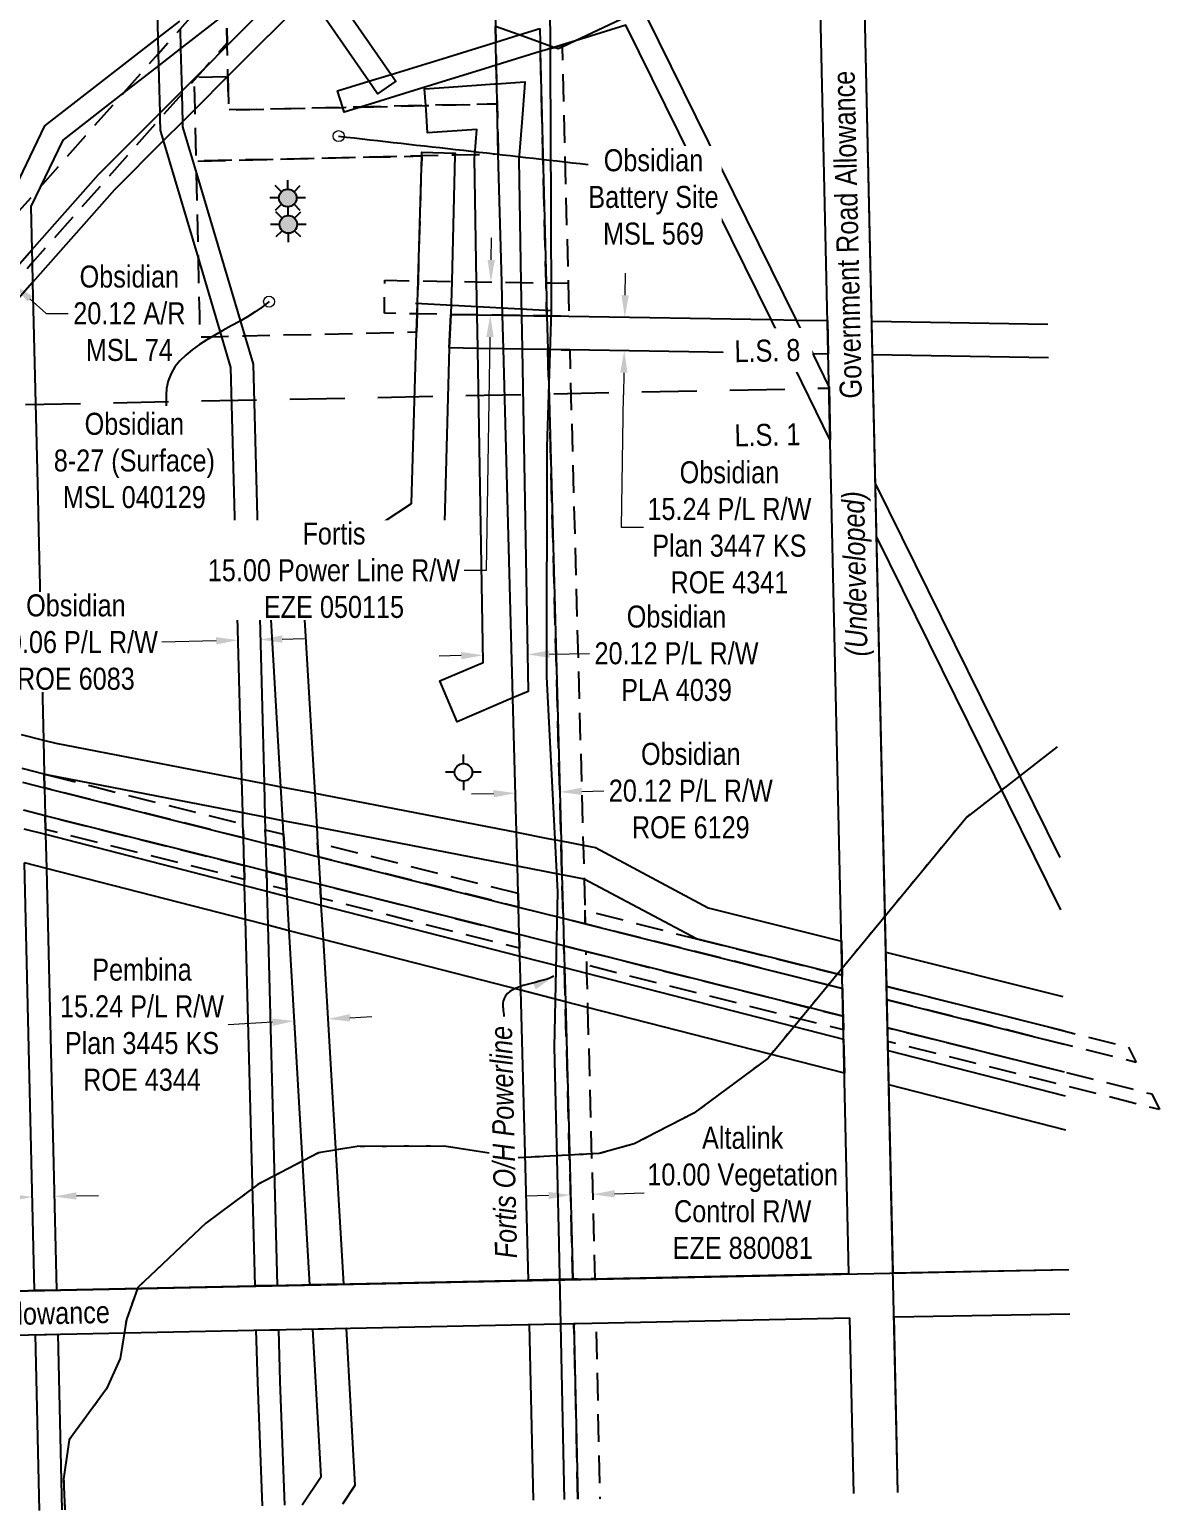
# Model space of a CAD drawing. Extents: x 605540 to 611067, y 5891573 to 5895936.
# Drawn here: x 608806 to 609319, y 5891593 to 5892265 of the extents above; entities that cross this region are included whole.
import ezdxf
from ezdxf.enums import TextEntityAlignment as Align

# ---------------------------------------------------------------- set-up
doc = ezdxf.new("R2010")
doc.units = 0
doc.header["$LTSCALE"] = 5
doc.header["$PDSIZE"] = 0.5
for name, pattern in [('foc-ACCESSROAD', [3.75, 2.5, -1.25]), ('foc-FLOWLINE', [3.75, 2.5, -1.25]), ('foc-LSD', [8, 5, -3]), ('foc-WHEELTRACKS', [2, 0.4, -1.6])]:
    doc.linetypes.add(name, pattern=pattern)
doc.layers.get('Defpoints').update_dxf_attribs({"color": 9})
for name, color, linetype in [('AS-POWER', 104, 'foc-POWER'), ('AS-TELUS', 224, 'foc-TEL'), ('C-RW', 13, 'Continuous'), ('C-WS', 13, 'foc-ACCESSROAD'), ('C-WS-S', 8, 'Continuous'), ('F-EZE', 190, 'foc-FLOWLINE'), ('F-RW', 190, 'Continuous'), ('L-ROAD-T', 7, 'Continuous'), ('L-SEC', 7, 'Continuous'), ('L-SECTION-LSD', 7, 'foc-LSD'), ('T-WATER-P3', 160, 'foc-WHEELTRACKS')]:
    doc.layers.add(name, color=color, linetype=linetype)
for name, color, linetype, lineweight in [('C-RW-T', 13, 'Continuous', 9), ('C-WS-T', 13, 'Continuous', 9), ('F-EZE-T', 190, 'Continuous', 9), ('F-RW-T', 190, 'Continuous', 9), ('T-TEXT', 48, 'Continuous', 18)]:
    doc.layers.add(name, color=color, linetype=linetype, lineweight=lineweight)
doc.styles.add('100L', font='ARIALN.TTF', dxfattribs={"height": 11})
doc.styles.add('80CG', font='ARIALN.TTF', dxfattribs={"height": 10})
doc.styles.add('80L', font='ARIALN.TTF', dxfattribs={"height": 10})
doc.styles.add('80LS', font='ARIALNI.TTF', dxfattribs={"height": 10})
doc.styles.add('foc-LtypeFont', font='ARIALN.TTF', dxfattribs={"height": 7.35})
doc.linetypes.add('foc-POWER', pattern='A,6,-1,["P",foc-LtypeFont,S=0.2,R=0,X=-0.625,Y=-0.75],-1.24,4', length=12.24)
doc.linetypes.add('foc-TEL', pattern='A,2,-1,["T",foc-LtypeFont,S=0.2,R=0,X=-0.425,Y=-0.75],-1.24,8', length=12.24)
doc.linetypes.add('foc-TEL-NOLINE', pattern='A,0,-2,["T",foc-LtypeFont,S=0.2,R=0,X=-0.425,Y=-0.75],-10.24', length=12.24)
doc.linetypes.add('foc-TOPO-flowdirection-NOLINE', pattern='A,0,[">",foc-LtypeFont,S=0.3,R=0,X=0,Y=-0.945],-20,[">",foc-LtypeFont,S=0.3,R=0,X=0,Y=-0.945],0', length=20)
doc.dimstyles.new('Compass 5 000', dxfattribs={"dimscale": 5, "dimtxt": 9, "dimasz": 2, "dimexe": 0.2, "dimexo": 0.0625, "dimgap": 0.5, "dimtad": 0, "dimtih": 1, "dimtoh": 1, "dimzin": 0, "dimdsep": 46, "dimtxsty": '80CG', "dimcen": 0.1, "dimse1": 1, "dimse2": 1, "dimclrd": 256, "dimclrt": 256, "dimaunit": 1, "dimadec": 4, "dimazin": 0, "dimtfac": 0.06, "dimtofl": 0, "dimtmove": 0, "dimatfit": 1, "dimfxl": 0.2, "dimtolj": 1, "dimtzin": 0, "dimlwd": -1, "dimarcsym": 0})

# ---------------------------------------------------------------- blocks, each defined once
blk = doc.blocks.new('GABD')
for p, q in [((0, 0.81), (0, 1.62)), ((-0.81, 0), (-1.62, 0)), ((1.62, 0), (0.81, 0)), ((0, -0.81), (0, -1.62))]:
    blk.add_line(p, q)
blk.add_circle((0, 0), 0.8)
blk = doc.blocks.new('*D42')
at = {"layer": 'C-RW-T', "transparency": 16777216}
for p, q in [((609001.66, 5891981), (608991.66, 5891980.83)), ((609041.78, 5891981.7), (609059.94, 5891982.02))]:
    blk.add_line(p, q, dxfattribs=at)
for points in [[(609001.63, 5891982.67), (609001.69, 5891979.33), (609011.66, 5891981.18)], [(609041.75, 5891983.37), (609041.81, 5891980.03), (609031.79, 5891981.53)]]:
    blk.add_solid(points, dxfattribs=at)
at = {"layer": 'Defpoints', "color": 0, "transparency": 16777216}
for p in [(609011.28, 5892002.76), (609031.41, 5892003.11), (609031.79, 5891981.53)]:
    blk.add_point(p, dxfattribs=at)
at = {"layer": 'C-RW-T', "transparency": 16777216, "insert": (609099.48, 5891982.02), "char_height": 10, "attachment_point": 5, "style": '80CG'}
blk.add_mtext('\\A1;Obsidian\\P20.12 P/L R/W\\PPLA 4039', dxfattribs=at)
blk = doc.blocks.new('*D44')
at = {"layer": 'C-RW-T', "transparency": 16777216}
for p, q in [((608890.35, 5891987.75), (608865.74, 5891987.1)), ((608920.41, 5891988.54), (608930.41, 5891988.8))]:
    blk.add_line(p, q, dxfattribs=at)
for points in [[(608890.31, 5891989.41), (608890.4, 5891986.08), (608900.35, 5891988.01)], [(608920.37, 5891990.21), (608920.45, 5891986.87), (608910.41, 5891988.28)]]:
    blk.add_solid(points, dxfattribs=at)
at = {"layer": 'Defpoints', "color": 0, "transparency": 16777216}
for p in [(608898.77, 5892048.06), (608908.83, 5892048.33), (608900.35, 5891988.01)]:
    blk.add_point(p, dxfattribs=at)
at = {"layer": 'C-RW-T', "transparency": 16777216, "insert": (608826.65, 5891987.1), "char_height": 10, "attachment_point": 5, "style": '80CG', "bg_fill": 3, "box_fill_scale": 1.1, "bg_fill_color": 256, "bg_fill_true_color": 13158600, "bg_fill_transparency": 0}
blk.add_mtext('\\A1;Obsidian\\P10.06 P/L R/W\\PROE 6083', dxfattribs=at)
blk = doc.blocks.new('*D46')
at = {"layer": 'C-RW-T', "transparency": 16777216}
for p, q in [((609016.32, 5891918.26), (609006.32, 5891917.99)), ((609056.44, 5891919.34), (609066.43, 5891919.61))]:
    blk.add_line(p, q, dxfattribs=at)
for points in [[(609016.28, 5891919.93), (609016.37, 5891916.59), (609026.32, 5891918.53)], [(609056.39, 5891921), (609056.48, 5891917.67), (609046.44, 5891919.07)]]:
    blk.add_solid(points, dxfattribs=at)
at = {"layer": 'Defpoints', "color": 0, "transparency": 16777216}
for p in [(609025.83, 5891936.74), (609045.95, 5891937.28), (609046.44, 5891919.07)]:
    blk.add_point(p, dxfattribs=at)
at = {"layer": 'C-RW-T', "transparency": 16777216, "insert": (609105.97, 5891919.61), "char_height": 10, "attachment_point": 5, "style": '80CG'}
blk.add_mtext('\\A1;Obsidian\\P20.12 P/L R/W\\PROE 6129', dxfattribs=at)
blk = doc.blocks.new('*D49')
at = {"layer": 'C-RW-T', "transparency": 16777216}
for p, q in [((608796.93, 5891734.81), (608763.69, 5891734.01)), ((608826.88, 5891735.53), (608836.87, 5891735.77))]:
    blk.add_line(p, q, dxfattribs=at)
for points in [[(608796.89, 5891736.47), (608796.98, 5891733.14), (608806.93, 5891735.05)], [(608826.84, 5891737.19), (608826.92, 5891733.86), (608816.88, 5891735.29)]]:
    blk.add_solid(points, dxfattribs=at)
at = {"layer": 'Defpoints', "color": 0, "transparency": 16777216}
for p in [(608805.14, 5891809.71), (608815.08, 5891809.95), (608816.88, 5891735.29)]:
    blk.add_point(p, dxfattribs=at)
at = {"layer": 'C-RW-T', "transparency": 16777216, "insert": (608724.6, 5891734.01), "char_height": 10, "attachment_point": 5, "style": '80CG'}
blk.add_mtext('\\A1;Obsidian\\P10.06 P/L R/W\\PPlan 5040 KS\\PROE 5911', dxfattribs=at)
blk = doc.blocks.new('*D50')
at = {"layer": 'C-RW-T', "transparency": 16777216}
for p, q in [((609076.15, 5892144.76), (609076.31, 5892154.76)), ((609075.57, 5892109.53), (609075.41, 5892099.53)), ((609074.42, 5892039.23), (609075.41, 5892099.53)), ((609084.42, 5892039.23), (609074.42, 5892039.23))]:
    blk.add_line(p, q, dxfattribs=at)
for points in [[(609074.48, 5892144.79), (609077.82, 5892144.73), (609075.99, 5892134.76)], [(609073.91, 5892109.56), (609077.24, 5892109.5), (609075.74, 5892119.53)]]:
    blk.add_solid(points, dxfattribs=at)
at = {"layer": 'Defpoints', "color": 0, "transparency": 16777216}
for p in [(609083.49, 5892134.64), (609075.74, 5892119.53), (609083.24, 5892119.4)]:
    blk.add_point(p, dxfattribs=at)
at = {"layer": 'C-RW-T', "transparency": 16777216, "insert": (609123.51, 5892039.23), "char_height": 10, "attachment_point": 5, "style": '80CG'}
blk.add_mtext('\\A1;Obsidian\\P15.24 P/L R/W\\PPlan 3447 KS\\PROE 4341', dxfattribs=at)
blk = doc.blocks.new('*D53')
at = {"layer": 'C-WS-T', "transparency": 16777216}
for p, q in [((608775.68, 5892169.74), (608768.19, 5892176.37)), ((608805.71, 5892143.13), (608813.2, 5892136.5)), ((608813.2, 5892136.5), (608823.2, 5892136.5))]:
    blk.add_line(p, q, dxfattribs=at)
for points in [[(608776.78, 5892170.98), (608774.57, 5892168.49), (608783.16, 5892163.1)], [(608806.82, 5892144.37), (608804.61, 5892141.88), (608798.23, 5892149.76)]]:
    blk.add_solid(points, dxfattribs=at)
at = {"layer": 'Defpoints', "color": 0, "transparency": 16777216}
for p in [(608831.69, 5892217.88), (608846.75, 5892204.54), (608783.16, 5892163.1)]:
    blk.add_point(p, dxfattribs=at)
at = {"layer": 'C-WS-T', "transparency": 16777216, "insert": (608850.93, 5892136.5), "char_height": 10, "attachment_point": 5, "style": '80CG'}
blk.add_mtext('\\A1;Obsidian\\P20.12 A/R\\PMSL 74', dxfattribs=at)
blk = doc.blocks.new('*D56')
at = {"layer": 'Defpoints', "color": 0, "transparency": 16777216}
for p in [(609051.33, 5891737.25), (609061.33, 5891737.52), (609061.36, 5891736.23)]:
    blk.add_point(p, dxfattribs=at)
at = {"layer": 'F-EZE-T', "transparency": 16777216}
for p, q in [((609041.37, 5891735.69), (609031.37, 5891735.42)), ((609071.36, 5891736.5), (609084.75, 5891736.86))]:
    blk.add_line(p, q, dxfattribs=at)
for points in [[(609071.31, 5891738.16), (609071.4, 5891734.83), (609061.36, 5891736.23)], [(609041.32, 5891737.36), (609041.41, 5891734.03), (609051.36, 5891735.96)]]:
    blk.add_solid(points, dxfattribs=at)
at = {"layer": 'F-EZE-T', "transparency": 16777216, "insert": (609129.55, 5891736.86), "char_height": 10, "attachment_point": 5, "style": '80CG'}
blk.add_mtext('\\A1;Altalink\\P10.00 Vegetation\\PControl R/W\\PEZE 880081', dxfattribs=at)
blk = doc.blocks.new('*D57')
at = {"layer": 'Defpoints', "color": 0, "transparency": 16777216}
for p in [(609002.53, 5892150.96), (609015.15, 5892150.76), (609002.29, 5892135.96)]:
    blk.add_point(p, dxfattribs=at)
at = {"layer": 'F-EZE-T', "transparency": 16777216}
for p, q in [((609015.31, 5892160.76), (609015.47, 5892170.76)), ((609014.74, 5892125.75), (609013.02, 5892019.74)), ((609013.02, 5892019.74), (609003.02, 5892019.74))]:
    blk.add_line(p, q, dxfattribs=at)
for points in [[(609013.64, 5892160.78), (609016.98, 5892160.73), (609015.15, 5892150.76)], [(609013.08, 5892125.78), (609016.41, 5892125.73), (609014.9, 5892135.75)]]:
    blk.add_solid(points, dxfattribs=at)
at = {"layer": 'F-EZE-T', "transparency": 16777216, "insert": (608943.88, 5892019.74), "char_height": 10, "attachment_point": 5, "style": '80CG', "bg_fill": 3, "box_fill_scale": 1.1, "bg_fill_color": 256, "bg_fill_true_color": 13158600, "bg_fill_transparency": 0}
blk.add_mtext('\\A1;Fortis\\P15.00 Power Line R/W\\PEZE 050115', dxfattribs=at)
blk = doc.blocks.new('*D61')
at = {"layer": 'Defpoints', "color": 0, "transparency": 16777216}
for p in [(608941.15, 5891815.9), (608926.45, 5891806.78), (608941.63, 5891807.67)]:
    blk.add_point(p, dxfattribs=at)
at = {"layer": 'F-RW-T', "transparency": 16777216}
for p, q in [((608915.98, 5891814.44), (608895.76, 5891813.26)), ((608951.13, 5891816.48), (608961.12, 5891817.06))]:
    blk.add_line(p, q, dxfattribs=at)
for points in [[(608915.89, 5891816.1), (608916.08, 5891812.77), (608925.97, 5891815.02)], [(608951.04, 5891818.15), (608951.23, 5891814.82), (608941.15, 5891815.9)]]:
    blk.add_solid(points, dxfattribs=at)
at = {"layer": 'F-RW-T', "transparency": 16777216, "insert": (608856.68, 5891813.26), "char_height": 10, "attachment_point": 5, "style": '80CG'}
blk.add_mtext('\\A1;Pembina\\P15.24 P/L R/W\\PPlan 3445 KS\\PROE 4344', dxfattribs=at)
blk = doc.blocks.new('GAS')
h = blk.add_hatch(color=255)
h.dxf.hatch_style = 1
edge = h.paths.add_edge_path()
edge.add_arc((0, 0), 0.9, 0, 360)
for p, q in [((0, 0.81), (0, 1.62)), ((-0.81, 0), (-1.62, 0)), ((-0.57, 0.57), (-1.14, 1.14)), ((0.57, 0.57), (1.14, 1.14)), ((1.62, 0), (0.81, 0)), ((-0.57, -0.57), (-1.14, -1.14)), ((0, -0.81), (0, -1.62)), ((1.14, -1.14), (0.57, -0.57))]:
    blk.add_line(p, q)
blk.add_circle((0, 0), 0.8)

msp = doc.modelspace()

# ---------------------------------------------------------------- linework, layer by layer
at = {"layer": 'AS-POWER', "flags": 128}
for points in [[(609048.637, 5891597.616), (609045.973, 5891720.697), (609044.102, 5891803.147), (609045.518, 5891873.676), (609040.545, 5891971.321), (609040.765, 5892075.831), (609042.722, 5892137.856), (609042.481, 5892184.259), (609042.08, 5892283.65), (609037.61, 5892383.287), (609032.667, 5892497.356), (609029.562, 5892622.406), (609024.509, 5892729.33), (609021.072, 5892825.351), (609018.269, 5892920.607), (609016.464, 5893026.632), (609013.922, 5893105.485), (608973.355, 5893100.843)], [(608980.936, 5892141.152), (609042.722, 5892137.856)]]:
    msp.add_lwpolyline(points, dxfattribs=at)
at = {"layer": 'AS-TELUS', "linetype": 'foc-TEL-NOLINE', "flags": 128}
for points in [[(609200.079, 5891600.766), (609179.901, 5892505.202)], [(608272.999, 5891681.505), (609277.733, 5891702.087)]]:
    msp.add_lwpolyline(points, dxfattribs=at)
at = {"layer": 'C-RW'}
for points in [[(608873.971, 5892265.616), (608874.203, 5892256.81), (608874.713, 5892237.458), (608874.748, 5892236.137), (608875.079, 5892223.574), (608875.138, 5892221.321), (608881.443, 5892200.048), (608903.351, 5892126.13), (608907.116, 5892113.428), (608912.134, 5891922.935), (608912.539, 5891907.585), (608912.688, 5891901.918), (608912.852, 5891895.686), (608913.185, 5891883.034), (608913.349, 5891876.804), (608913.424, 5891873.961), (608913.832, 5891858.48), (608913.832, 5891858.48), (608918.142, 5891694.842), (608908.079, 5891694.633), (608903.695, 5891861.076), (608903.287, 5891876.569), (608903.213, 5891879.351), (608903.049, 5891885.581), (608902.716, 5891898.233), (608902.552, 5891904.464), (608902.418, 5891909.542), (608902.014, 5891924.892), (608897.09, 5892111.838), (608892.924, 5892125.894), (608882.311, 5892161.698), (608866.516, 5892214.992), (608865.112, 5892219.73), (608864.97, 5892225.099), (608864.903, 5892227.627), (608864.336, 5892249.143), (608864.193, 5892254.578), (608864.008, 5892261.62), (608862.377, 5892323.544)], [(608796.83, 5892154.218), (608806.652, 5892165.331), (608836.92, 5892199.583), (608864.903, 5892227.627), (608874.713, 5892237.458), (608880.466, 5892243.224), (608881.061, 5892243.82), (608885.449, 5892248.218), (608895.379, 5892258.171), (608925.835, 5892288.695)], [(608942.609, 5892284.402), (608969.806, 5892245.059), (608971.929, 5892241.987), (608963.649, 5892236.264), (608959.718, 5892241.95), (608932.583, 5892281.206), (608895.683, 5892244.21), (608880.781, 5892229.289), (608875.079, 5892223.574), (608866.516, 5892214.992), (608844.26, 5892192.688), (608807.002, 5892150.526), (608797.185, 5892139.418)], [(608895.044, 5892273.002), (608874.203, 5892256.81), (608864.336, 5892249.143), (608848.434, 5892236.787), (608820.669, 5892215.216), (608810.378, 5892193.828), (608806.183, 5892185.108), (608806.652, 5892165.331), (608806.791, 5892159.422), (608807.002, 5892150.526), (608809.31, 5892052.939), (608809.66, 5892038.136), (608811.919, 5891942.649), (608812.27, 5891927.141), (608812.381, 5891920.927), (608812.699, 5891908.29), (608812.853, 5891902.06), (608812.908, 5891899.825), (608813.297, 5891884.228), (608813.297, 5891884.228), (608817.904, 5891692.753), (608807.841, 5891692.544), (608803.356, 5891886.807)], [(609085.512, 5892271.874), (609153.814, 5892133.47), (609161.365, 5892118.101), (609168.775, 5892102.778), (609169.307, 5892078.929), (609150.085, 5892118.309), (609142.531, 5892133.676), (609076.489, 5892267.428), (609053.64, 5892260.385), (609047.483, 5892258.47), (609043.754, 5892257.327), (609041.555, 5892256.642), (609040.83, 5892256.435), (609037.593, 5892255.438), (609022.34, 5892250.736), (609017.598, 5892249.274), (609012.253, 5892247.627), (609000.854, 5892244.112), (608980.318, 5892237.782), (608955.921, 5892230.262), (608948.485, 5892227.97), (608947.837, 5892230.079), (608945.534, 5892237.577), (608959.718, 5892241.95), (608969.806, 5892245.059), (608995.473, 5892252.971), (609017.362, 5892259.719), (609027.939, 5892262.98), (609037.36, 5892265.883)], [(609084.12, 5892274.703), (609053.64, 5892260.385), (609047.507, 5892257.503), (609045.68, 5892256.646), (609043.754, 5892257.327), (609037.501, 5892259.565), (609027.939, 5892262.98), (609017.201, 5892266.813)], [(608796.039, 5892187.252), (608812.602, 5892221.684), (608864.008, 5892261.62), (608873.875, 5892269.285)], [(609037.36, 5892265.883), (609037.501, 5892259.565), (609037.593, 5892255.438), (609040.246, 5892150.35), (609040.625, 5892135.333), (609041.035, 5892120.097), (609047.037, 5891896.816), (609047.45, 5891881.455), (609047.982, 5891861.665), (609048.319, 5891849.16), (609048.583, 5891839.321), (609049, 5891823.782), (609052.392, 5891697.645), (609032.259, 5891697.225), (609028.722, 5891828.99), (609028.305, 5891844.522), (609028.211, 5891848.037), (609028.044, 5891854.27), (609027.708, 5891866.771), (609027.541, 5891873.003), (609027.208, 5891885.377), (609026.795, 5891900.736), (609025.155, 5891961.753), (609020.889, 5892120.428), (609020.479, 5892135.661), (609020.076, 5892150.678), (609018.513, 5892208.8), (609017.996, 5892231.667), (609017.789, 5892240.846), (609017.598, 5892249.274), (609017.362, 5892259.719), (609017.201, 5892266.813)], [(609268.538, 5892116.345), (609188.556, 5892117.651), (609188.216, 5892132.896), (609268.199, 5892131.608)], [(609274.105, 5891865.535), (609190.399, 5892035.163), (609189.867, 5892058.969), (609273.577, 5891889.305)], [(609034.577, 5891597.323), (609032.733, 5891677.121), (609052.855, 5891677.541), (609054.7, 5891597.742)], [(608810.18, 5891592.656), (608808.329, 5891672.44), (608818.372, 5891672.649), (608820.225, 5891592.865)], [(608911.364, 5891594.761), (608909.23, 5891650.939), (608908.609, 5891674.53), (608918.672, 5891674.74), (608919.291, 5891651.262), (608921.429, 5891594.97)]]:
    msp.add_lwpolyline(points, dxfattribs=at)
for points in [[(609029.154, 5892223.177), (609027.862, 5892206.459), (609028.838, 5892150.536), (609029.1, 5892135.52), (609029.365, 5892120.288), (609032.078, 5891964.703), (609025.155, 5891961.753), (608999.886, 5891950.983), (608991.993, 5891969.502), (609011.715, 5891977.907), (609009.238, 5892119.937), (609009.226, 5892120.618), (609008.96, 5892135.848), (609008.698, 5892150.863), (609007.717, 5892207.059), (609007.833, 5892208.559), (609008.719, 5892220.029), (608986.426, 5892218.464), (608985.693, 5892228.917), (608985.551, 5892230.932), (608985.016, 5892238.545), (608996.073, 5892239.321), (609016.98, 5892240.789), (609017.789, 5892240.846), (609030.588, 5892241.744), (609030.384, 5892239.098), (609029.154, 5892223.177)], [(609168.095, 5892133.222), (609168.435, 5892117.98), (609161.365, 5892118.101), (609150.085, 5892118.309), (609050.95, 5892119.934), (609041.035, 5892120.097), (609029.365, 5892120.288), (609020.889, 5892120.428), (609009.226, 5892120.618), (608996.258, 5892120.831), (608997.013, 5892136.043), (609008.96, 5892135.848), (609020.479, 5892135.661), (609029.1, 5892135.52), (609034.618, 5892135.431), (609040.625, 5892135.333), (609050.638, 5892135.171), (609142.531, 5892133.676), (609153.814, 5892133.47), (609168.095, 5892133.222)]]:
    msp.add_lwpolyline(points, close=True, dxfattribs=at)
at = {"layer": 'C-WS', "flags": 128}
msp.add_lwpolyline([(608245.834, 5892876.452), (608348.016, 5892785.045), (608451.642, 5892692.346), (608460.438, 5892684.895), (608538.792, 5892618.562), (608541.902, 5892615.929), (608684.683, 5892495.041), (608722.145, 5892463.332), (608726.912, 5892459.296), (608730.293, 5892456.555), (608738.578, 5892449.838), (608742.863, 5892446.364), (608751.035, 5892439.736), (608861.801, 5892349.927), (608871.968, 5892341.684), (608893.892, 5892323.908), (608893.788, 5892328.489), (608893.283, 5892350.862), (608942.408, 5892351.973), (608939.4, 5892500.287), (608938.431, 5892548.088), (608938.15, 5892561.955), (608937.948, 5892571.87), (608937.908, 5892573.832), (608937.821, 5892578.132), (608937.669, 5892585.618), (608937.432, 5892597.309), (608936.713, 5892632.759), (608957.287, 5892611.112), (608957.317, 5892609.617), (608957.555, 5892597.927), (608957.794, 5892586.134), (608958.949, 5892529.168), (608959.432, 5892505.384), (608959.527, 5892500.703), (608962.535, 5892352.429), (608981.447, 5892352.857), (608998.316, 5892353.239), (609015.237, 5892353.622), (609016.981, 5892276.539), (609017.201, 5892266.813), (609017.361, 5892259.719), (609017.598, 5892249.274), (609017.789, 5892240.846), (609017.996, 5892231.667), (608985.551, 5892230.932), (608955.921, 5892230.262), (608947.837, 5892230.079), (608896.042, 5892228.907), (608895.688, 5892244.21), (608895.38, 5892258.172), (608895.352, 5892259.396), (608895.044, 5892273.002), (608894.761, 5892285.512), (608894.682, 5892288.998), (608894.49, 5892297.507), (608872.665, 5892315.202), (608862.377, 5892323.544), (608720.531, 5892438.554), (608714.068, 5892443.794), (608712.287, 5892445.3), (608704.222, 5892452.13), (608654.268, 5892494.415), (608438.424, 5892677.16), (608348.641, 5892757.475), (608246.461, 5892848.882)], dxfattribs=at)
for points in [[(608625.914, 5891955.25), (608615.656, 5891943.672), (608620.138, 5891943.747), (608620.215, 5891939.179), (608621.932, 5891837.025), (608515.209, 5891835.231), (608513.416, 5891941.954), (608588.356, 5891943.213), (608599.43, 5891955.713), (608603.915, 5891960.776), (608613.002, 5891971.034), (608616.607, 5891975.102), (608617.489, 5891976.099), (608627.804, 5891987.738), (608638.97, 5892000.343), (608796.263, 5892177.894), (608810.378, 5892193.828), (608848.434, 5892236.787), (608864.193, 5892254.578), (608873.971, 5892265.616), (608884.607, 5892277.624), (608894.682, 5892288.998), (608894.761, 5892285.512), (608895.044, 5892273.002), (608895.352, 5892259.396), (608885.449, 5892248.218), (608881.563, 5892243.832), (608880.48, 5892242.608), (608874.748, 5892236.137), (608864.97, 5892225.099), (608806.791, 5892159.422), (608796.971, 5892148.337), (608660.906, 5891994.746), (608649.731, 5891982.133), (608638.53, 5891969.49), (608634.997, 5891965.502), (608625.914, 5891955.25)], [(608895.683, 5892244.21), (608896.042, 5892228.907), (608947.837, 5892230.079), (608955.921, 5892230.262), (608985.551, 5892230.932), (609017.996, 5892231.667), (609018.513, 5892208.8), (609007.833, 5892208.559), (608998.842, 5892208.355), (608983.736, 5892208.013), (608881.316, 5892205.696), (608880.781, 5892229.289), (608880.48, 5892242.608), (608880.466, 5892243.224), (608880.453, 5892243.807), (608881.061, 5892243.82), (608881.563, 5892243.832), (608895.683, 5892244.21)], [(608981.608, 5892136.294), (608981.359, 5892127.896), (608903.351, 5892126.13), (608892.924, 5892125.894), (608887.102, 5892125.763), (608883.126, 5892125.673), (608882.888, 5892136.195), (608882.311, 5892161.698), (608881.443, 5892200.048), (608881.316, 5892205.696), (608983.736, 5892208.013), (608982.053, 5892151.296), (608981.608, 5892136.294)]]:
    msp.add_lwpolyline(points, close=True, dxfattribs=at)
at = {"layer": 'F-EZE', "flags": 128}
for points in [[(609050.253, 5892150.187), (609050.638, 5892135.171), (609040.625, 5892135.333), (609040.246, 5892150.35), (609037.593, 5892255.438), (609040.83, 5892256.435), (609041.555, 5892256.642), (609043.754, 5892257.327), (609047.483, 5892258.47), (609047.507, 5892257.503), (609050.253, 5892150.187)], [(609050.253, 5892150.187), (609050.638, 5892135.171), (609040.625, 5892135.333), (609034.618, 5892135.431), (609029.1, 5892135.52), (609020.479, 5892135.661), (609008.96, 5892135.848), (608997.013, 5892136.043), (608981.608, 5892136.294), (608966.773, 5892136.536), (608967.018, 5892151.541), (608982.053, 5892151.296), (608997.392, 5892151.047), (609008.698, 5892150.863), (609020.076, 5892150.678), (609028.838, 5892150.536), (609040.246, 5892150.35), (609042.879, 5892150.308), (609050.253, 5892150.187)], [(609057.892, 5891865.36), (609058.06, 5891859.128), (609047.982, 5891861.665), (609047.45, 5891881.455), (609047.037, 5891896.816), (609041.035, 5892120.097), (609050.95, 5892119.934), (609057.086, 5891894.87), (609057.514, 5891879.494), (609057.892, 5891865.36)], [(608814.237, 5891926.649), (608902.552, 5891904.464), (608902.716, 5891898.233), (608812.381, 5891920.927), (608812.27, 5891927.142), (608814.237, 5891926.649)], [(608903.05, 5891885.582), (608903.214, 5891879.351), (608812.854, 5891902.06), (608812.7, 5891908.289), (608903.05, 5891885.582)], [(608920.98, 5891899.834), (608921.336, 5891893.553), (608912.852, 5891895.686), (608912.688, 5891901.918), (608920.98, 5891899.834)], [(609027.541, 5891873.003), (609027.708, 5891866.771), (608936.8, 5891889.664), (608936.442, 5891895.947), (609027.541, 5891873.003)], [(608922.063, 5891880.804), (608922.413, 5891874.526), (608913.349, 5891876.804), (608913.185, 5891883.035), (608922.063, 5891880.804)], [(609028.044, 5891854.271), (609028.211, 5891848.037), (608937.863, 5891870.811), (608937.639, 5891877.059), (609028.044, 5891854.271)], [(609108.559, 5891852.297), (609174.739, 5891835.766), (609174.874, 5891829.734), (609058.06, 5891859.128), (609057.892, 5891865.36), (609108.559, 5891852.297)], [(609059.079, 5891821.195), (609062.395, 5891697.854), (609052.392, 5891697.645), (609049, 5891823.782), (609048.583, 5891839.321), (609048.319, 5891849.16), (609058.396, 5891846.619), (609058.563, 5891840.387), (609058.662, 5891836.736), (609059.079, 5891821.195)], [(609175.154, 5891817.183), (609175.293, 5891810.959), (609058.564, 5891840.387), (609058.396, 5891846.62), (609175.154, 5891817.183)], [(609304.877, 5891803.162), (609308.303, 5891796.216), (609195.102, 5891824.626), (609194.967, 5891830.668), (609304.877, 5891803.162)], [(609315.34, 5891781.848), (609318.831, 5891774.782), (609195.524, 5891805.747), (609195.385, 5891811.972), (609315.34, 5891781.848)]]:
    msp.add_lwpolyline(points, close=True, dxfattribs=at)
msp.add_lwpolyline([(609054.7, 5891597.742), (609052.855, 5891677.541), (609062.86, 5891677.75), (609064.704, 5891597.95)], dxfattribs=at)
at = {"layer": 'F-RW'}
msp.add_lwpolyline([(608939.048, 5891852.016), (608948.161, 5891695.469), (608932.966, 5891695.152), (608923.573, 5891855.984), (608922.576, 5891871.606), (608922.413, 5891874.526), (608922.062, 5891880.803), (608921.336, 5891893.551), (608920.98, 5891899.834), (608920.629, 5891906.02), (608919.75, 5891921.462), (608914.725, 5892007.648), (608979.052, 5892050.156), (608981.359, 5892127.896), (608981.608, 5892136.294), (608982.053, 5892151.296), (608983.736, 5892208.013), (608983.789, 5892209.789), (608998.866, 5892209.32), (608998.842, 5892208.355), (608997.392, 5892151.047), (608997.013, 5892136.043), (608996.258, 5892120.831), (608994.022, 5892041.83), (608930.404, 5891999.78), (608935.157, 5891918.482), (608936.037, 5891903.041), (608936.442, 5891895.947), (608936.8, 5891889.662), (608937.639, 5891877.059), (608937.862, 5891870.811), (608937.974, 5891867.692), (608939.048, 5891852.016)], close=True, dxfattribs=at)
for points in [[(608801.834, 5891945.2), (608811.919, 5891942.649), (608817.503, 5891941.238), (608902.014, 5891924.892), (608912.134, 5891922.935), (608919.75, 5891921.462), (608935.157, 5891918.482), (609026.795, 5891900.736), (609041.001, 5891897.985), (609047.037, 5891896.816), (609051.062, 5891896.037), (609057.086, 5891894.87), (609062.644, 5891893.794), (609113.936, 5891866.408), (609174.392, 5891851.31), (609174.739, 5891835.766), (609108.559, 5891852.297), (609057.514, 5891879.494), (609051.475, 5891880.675), (609047.45, 5891881.455), (609027.208, 5891885.377), (608936.037, 5891903.041), (608920.629, 5891906.02), (608912.539, 5891907.585), (608902.418, 5891909.542), (608814.237, 5891926.648), (608812.27, 5891927.141), (608802.186, 5891929.702)], [(608802.327, 5891923.484), (608812.381, 5891920.927), (608902.716, 5891898.233), (608912.852, 5891895.686), (608921.336, 5891893.553), (608936.8, 5891889.664), (609027.708, 5891866.771), (609047.982, 5891861.665), (609058.06, 5891859.128), (609174.874, 5891829.734), (609175.107, 5891819.297), (609175.154, 5891817.183), (609058.396, 5891846.62), (609048.319, 5891849.16), (609028.044, 5891854.271), (608937.639, 5891877.059), (608922.063, 5891880.804), (608913.185, 5891883.035), (608903.05, 5891885.582), (608812.7, 5891908.289), (608802.773, 5891910.786)], [(608802.981, 5891902.377), (608812.908, 5891899.825), (608903.287, 5891876.569), (608913.424, 5891873.961), (608922.576, 5891871.606), (608937.974, 5891867.692), (609028.305, 5891844.523), (609048.583, 5891839.322), (609058.662, 5891836.737), (609175.386, 5891806.799), (609175.733, 5891791.244), (609059.079, 5891821.194), (609049, 5891823.782), (609028.722, 5891828.99), (608939.048, 5891852.016), (608923.573, 5891855.984), (608913.832, 5891858.48), (608903.695, 5891861.076), (608813.297, 5891884.228), (608803.356, 5891886.807)], [(609275.325, 5891810.556), (609194.967, 5891830.668), (609194.62, 5891846.216), (609274.98, 5891826.103)], [(609275.742, 5891791.792), (609195.385, 5891811.972), (609195.102, 5891824.627), (609275.461, 5891804.458)], [(609276.327, 5891765.424), (609195.964, 5891786.058), (609195.616, 5891801.62), (609275.981, 5891781.006)], [(608929.375, 5891595.135), (608938.031, 5891608.126), (608934.23, 5891675.065), (608949.443, 5891675.383), (608953.324, 5891603.957), (608947.727, 5891595.517)]]:
    msp.add_lwpolyline(points, dxfattribs=at)
at = {"layer": 'L-SEC'}
for p, q in [((609197.875, 5891700.634), (609179.901, 5892505.202)), ((609177.766, 5891700.268), (609159.793, 5892504.837)), ((608373.016, 5891683.507), (609177.766, 5891700.268)), ((609197.875, 5891700.634), (609277.733, 5891702.087)), ((608373.473, 5891663.401), (609178.215, 5891680.161)), ((609179.971, 5891600.347), (609178.215, 5891680.161)), ((609200.079, 5891600.766), (609198.322, 5891680.603)), ((609198.324, 5891680.527), (609278.179, 5891681.98))]:
    msp.add_line(p, q, dxfattribs=at)
at = {"layer": 'L-SECTION-LSD'}
msp.add_line((608363.88, 5892086.048), (609168.779, 5892102.552), dxfattribs=at)
at = {"layer": 'T-WATER-P3', "flags": 128}
msp.add_lwpolyline([(609272.462, 5891939.569), (609231.334, 5891907.683), (609141.053, 5891798.164), (609107.423, 5891773.146), (609080.249, 5891759.216), (609064.424, 5891754.794), (609027.969, 5891752.869), (608993.943, 5891758.164), (608954.433, 5891757.966), (608936.862, 5891755.058), (608909.279, 5891740.765), (608885.669, 5891723.098), (608854.72, 5891693.856), (608849.567, 5891679.409), (608846.723, 5891661.678), (608840.607, 5891647.929), (608823.618, 5891624.679), (608821.075, 5891606.776), (608821.64, 5891592.895)], dxfattribs=at)
at = {"layer": 'T-WATER-P3', "linetype": 'foc-TOPO-flowdirection-NOLINE', "flags": 128}
msp.add_lwpolyline([(609272.462, 5891939.569), (609231.334, 5891907.683), (609141.053, 5891798.164), (609107.423, 5891773.146), (609080.249, 5891759.216), (609064.424, 5891754.794), (609027.969, 5891752.869), (608993.943, 5891758.164), (608954.433, 5891757.966), (608936.862, 5891755.058), (608909.279, 5891740.765), (608885.669, 5891723.098), (608854.72, 5891693.856), (608849.567, 5891679.409), (608846.723, 5891661.678), (608840.607, 5891647.929), (608823.618, 5891624.679), (608821.075, 5891606.776), (608821.64, 5891592.895)], dxfattribs=at)

# ---------------------------------------------------------------- block references
at = {"layer": 'C-WS-S', "xscale": 4.997965, "yscale": 4.997965, "zscale": 4.997965}
msp.add_blockref('GAS', (608922.877, 5892188.925), dxfattribs=at)
at = {"layer": 'Defpoints', "xscale": 4.997965, "yscale": 4.997965, "zscale": 4.997965}
msp.add_blockref('GABD', (609002.691, 5891927.983), dxfattribs=at)

# ---------------------------------------------------------------- texts
at = {"layer": 'L-ROAD-T', "style": '80L'}
for height, rotation, p in [(9.99593, 91.279728, (609177.02, 5892172.246)), (10, 1.193123, (608767.579, 5891681.269))]:
    msp.add_text('Government Road Allowance', height=height, rotation=rotation, dxfattribs=at).set_placement(p, align=Align.MIDDLE_CENTER)
at = {"layer": 'T-TEXT', "style": '80LS'}
msp.add_text('(Undeveloped)', height=9.99593, rotation=91.279728, dxfattribs=at).set_placement((609180.462, 5892018.159), align=Align.MIDDLE_CENTER)

# ---------------------------------------------------------------- dimensions: what is measured, and where the dimension line sits
at = {"layer": 'C-RW-T'}
for base, p1, p2, angle, text, picture, middle in [((609031.785, 5891981.526), (609011.281, 5892002.763), (609031.409, 5892003.114), 0.99899, 'Obsidian\\P20.12 P/L R/W\\PPLA 4039', '*D42', (609099.48, 5891982.017)), ((609046.439, 5891919.07), (609025.827, 5891936.739), (609045.949, 5891937.28), 1.539849, 'Obsidian\\P20.12 P/L R/W\\PROE 6129', '*D46', (609105.971, 5891919.608)), ((608816.88, 5891735.285), (608805.136, 5891809.709), (608815.084, 5891809.948), 1.378199, 'Obsidian\\P10.06 P/L R/W\\PPlan 5040 KS\\PROE 5911', '*D49', (608724.601, 5891734.005))]:
    dim = msp.add_linear_dim(base=base, p1=p1, p2=p2, angle=angle, text=text, dimstyle='Compass 5 000', dxfattribs=at)
    dim.commit()
    dim.dimension.update_dxf_attribs({"geometry": picture, "text_midpoint": middle, "dimtype": 161})
at = {"layer": 'C-WS-T'}
dim = msp.add_linear_dim(base=(608783.162, 5892163.104), p1=(608846.754, 5892204.535), p2=(608831.687, 5892217.882), angle=138.463721, text='Obsidian\\P20.12 A/R\\PMSL 74', dimstyle='Compass 5 000', dxfattribs=at)
dim.commit()
dim.dimension.update_dxf_attribs({"geometry": '*D53', "text_midpoint": (608850.935, 5892136.496), "dimtype": 161})
at = {"layer": 'F-RW-T'}
dim = msp.add_linear_dim(base=(608941.15, 5891815.902), p1=(608926.447, 5891806.783), p2=(608941.63, 5891807.667), angle=3.33133, text='Pembina\\P15.24 P/L R/W\\PPlan 3445 KS\\PROE 4344', dimstyle='Compass 5 000', dxfattribs=at)
dim.commit()
dim.dimension.update_dxf_attribs({"geometry": '*D61', "text_midpoint": (608856.678, 5891813.26), "dimtype": 161})

# ---------------------------------------------------------------- next in the draw order: texts
at = {"layer": 'AS-POWER', "insert": (609020.961, 5891759.944), "char_height": 9.99593, "width": 105.44588, "attachment_point": 5, "rotation": 91.288823, "style": '80CG', "bg_fill": 3, "box_fill_scale": 1.15, "bg_fill_color": 256, "bg_fill_true_color": 256, "bg_fill_transparency": 0}
msp.add_mtext('\\A1;{\\fArial Narrow|b0|i1|c0|p34;Fortis O/H Powerline}', dxfattribs=at)
at = {"layer": 'C-WS-T', "insert": (609089.021, 5892189.347), "char_height": 9.99593, "width": 58.80048, "attachment_point": 5, "style": '80CG', "bg_fill": 3, "box_fill_scale": 1.15, "bg_fill_color": 256, "bg_fill_true_color": 256, "bg_fill_transparency": 0}
msp.add_mtext('\\A1;Obsidian\\PBattery Site\\PMSL 569', dxfattribs=at)
at = {"layer": 'L-SECTION-LSD', "char_height": 9.9959, "attachment_point": 1, "rotation": 1.174577, "style": '100L', "bg_fill": 3, "box_fill_scale": 1.5, "bg_fill_color": 256, "bg_fill_transparency": 0}
for s, width, insert in [('L.S. 8', 30.40114, (609125.714, 5892124.29)), ('L.S. 1', 29.99119, (609125.714, 5892086.021))]:
    msp.add_mtext_dynamic_manual_height_columns(s, width=width, gutter_width=55, heights=[0], dxfattribs=dict(at, insert=insert))

# ---------------------------------------------------------------- next in the draw order: dimensions: what is measured, and where the dimension line sits
at = {"layer": 'C-RW-T'}
dim = msp.add_linear_dim(base=(608900.351, 5891988.011), p1=(608908.831, 5892048.326), p2=(608898.77, 5892048.061), angle=181.508695, text='Obsidian\\P10.06 P/L R/W\\PROE 6083', dimstyle='Compass 5 000', override={"dimtfill": 1}, dxfattribs=at)
dim.commit()
dim.dimension.update_dxf_attribs({"geometry": '*D44', "text_midpoint": (608826.649, 5891987.099), "dimtype": 161})

# ---------------------------------------------------------------- next in the draw order: texts
at = {"layer": 'C-WS-T', "insert": (608853.201, 5892069.599), "char_height": 9.99593, "width": 78.9628, "attachment_point": 5, "style": '80CG', "bg_fill": 3, "box_fill_scale": 1.15, "bg_fill_color": 256, "bg_fill_true_color": 256, "bg_fill_transparency": 0}
msp.add_mtext('\\A1;Obsidian\\P8-27 (Surface)\\PMSL 040129', dxfattribs=at)

# ---------------------------------------------------------------- next in the draw order: dimensions: what is measured, and where the dimension line sits
at = {"layer": 'C-RW-T'}
dim = msp.add_linear_dim(base=(609075.737, 5892119.527), p1=(609083.493, 5892134.637), p2=(609083.244, 5892119.404), angle=269.060875, text='Obsidian\\P15.24 P/L R/W\\PPlan 3447 KS\\PROE 4341', dimstyle='Compass 5 000', override={"dimtmove": 1}, dxfattribs=at)
dim.commit()
dim.dimension.update_dxf_attribs({"geometry": '*D50', "text_midpoint": (609097.349, 5892039.225), "dimtype": 161})
at = {"layer": 'F-EZE-T'}
dim = msp.add_linear_dim(base=(609061.363, 5891736.229), p1=(609051.327, 5891737.249), p2=(609061.329, 5891737.517), angle=1.539786, text='Altalink\\P10.00 Vegetation\\PControl R/W\\PEZE 880081', dimstyle='Compass 5 000', dxfattribs=at)
dim.commit()
dim.dimension.update_dxf_attribs({"geometry": '*D56', "text_midpoint": (609129.55, 5891736.858), "dimtype": 161})

# ---------------------------------------------------------------- next in the draw order: leaders
at = {"layer": 'AS-POWER', "path_type": 1}
msp.add_leader([(609043.825, 5891835.345), (609020.745, 5891823.954), (609021.03, 5891817.12)], dimstyle='Compass 5 000', override={"dimgap": 0.5, "dimtad": 0}, dxfattribs=at)
at = {"layer": 'C-WS-T', "path_type": 1}
msp.add_leader([(608946.006, 5892217.028), (609059.326, 5892204.134)], dimstyle='Compass 5 000', override={"dimasz": 1, "dimldrblk": 'DotBlank'}, dxfattribs=at)

# ---------------------------------------------------------------- next in the draw order: leaders
msp.add_leader([(608914.405, 5892141.831), (608867.832, 5892102.387), (608867.587, 5892094.547)], dimstyle='Compass 5 000', override={"dimasz": 1, "dimldrblk": 'DotBlank'}, dxfattribs=at)

# ---------------------------------------------------------------- next in the draw order: dimensions: what is measured, and where the dimension line sits
at = {"layer": 'F-EZE-T'}
dim = msp.add_linear_dim(base=(609015.148, 5892150.758), p1=(609002.289, 5892135.957), p2=(609002.534, 5892150.963), angle=89.068201, text='Fortis\\P15.00 Power Line R/W\\PEZE 050115', dimstyle='Compass 5 000', override={"dimtfill": 1}, dxfattribs=at)
dim.commit()
dim.dimension.update_dxf_attribs({"geometry": '*D57', "text_midpoint": (608943.877, 5892019.745), "dimtype": 161})

# ---------------------------------------------------------------- next in the draw order: block references
at = {"layer": 'C-WS-S', "xscale": 4.997965, "yscale": 4.997965, "zscale": 4.997965}
msp.add_blockref('GAS', (608923.15, 5892176.917), dxfattribs=at)

doc.saveas('drawing.dxf')
